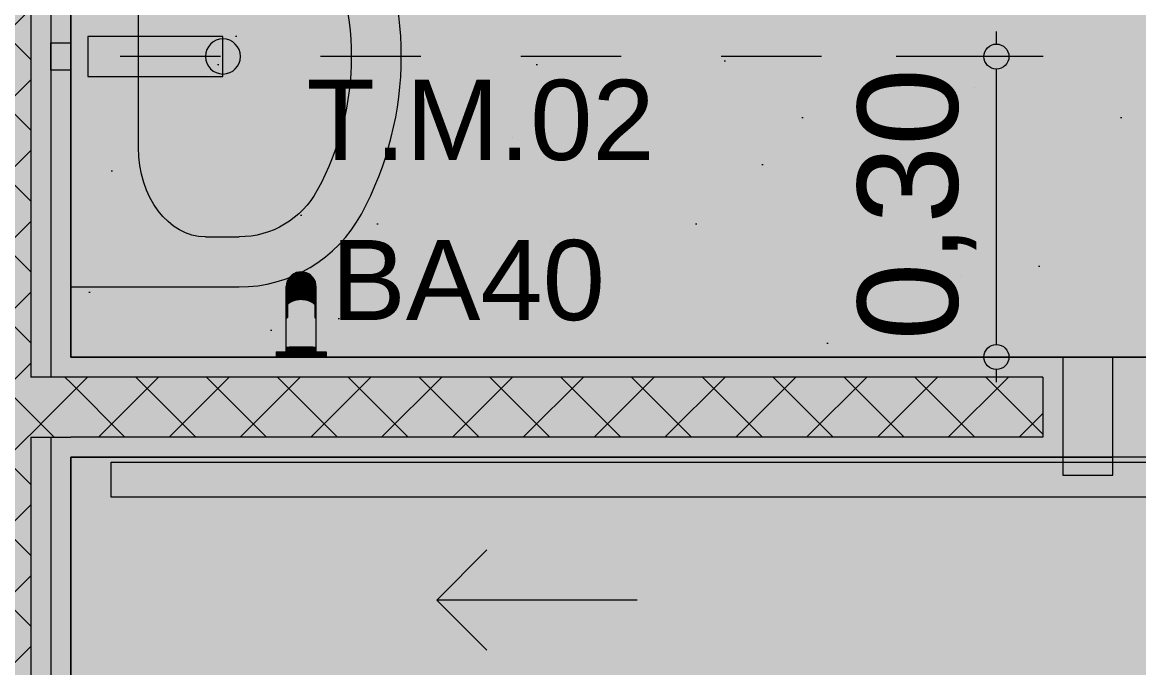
# Model space of a CAD drawing. Header units: metres. Extents: x -77.1 to 22, y -70.6 to -27.7.
# Drawn here: x -56.622 to -55.508, y -35.21 to -34.566 of the extents above; entities that cross this region are included whole.
import ezdxf

# ---------------------------------------------------------------- set-up
doc = ezdxf.new("R2010")
doc.units = ezdxf.units.M
doc.header["$MEASUREMENT"] = 0
doc.linetypes.add('Dashed', pattern=[0.07, 0.045, -0.025])
for name, color, linetype in [('COTAS EXECUTIVO.EXEC', 7, 'Continuous'), ('NOTAS BANCADAS', 7, 'Continuous'), ('PAREDE CONSTRUIR', 7, 'Continuous'), ('Portas Archicad', 7, 'Continuous')]:
    doc.layers.add(name, color=color, linetype=linetype)
for name, color, linetype, lineweight, true_color in [('COTAS EXECUTIVO.EXEC_Caneta_No__167', 7, 'Continuous', 13, 0x0035d5), ('COTAS EXECUTIVO.EXEC_Caneta_No__25', 7, 'Continuous', 13, 0x982312), ('EIXO HIDRÁULICO - Executivo.EXEC_Caneta_No__167', 7, 'Continuous', 13, 0x0035d5), ('LAJES.EST_Caneta_No__18', 7, 'Continuous', 0, 0xdfdfdf), ('LAJES.EST_Caneta_No__254', 7, 'Continuous', 0, 0xd1c9ad), ('LOUCAS-METAIS.ARQ_Caneta_No__18', 7, 'Continuous', 0, 0xdfdfdf), ('Portas Archicad_Caneta_No__97', 7, 'Continuous', 5, 0x6b6b6b), ('ZONA_Caneta_No__56', 7, 'Continuous', 0, 0xffe495)]:
    doc.layers.add(name, color=color, linetype=linetype, lineweight=lineweight, true_color=true_color)
for name, color, linetype, lineweight in [('LAJES.EST_Caneta_No__241', 7, 'Continuous', 13), ('LAJES.EST_Caneta_No__96', 252, 'Continuous', 0), ('LOUCAS-METAIS.ARQ_Caneta_No__96', 252, 'Continuous', 0), ('NOTAS BANCADAS_Caneta_No__99', 7, 'Continuous', 20), ('PAREDE CONSTRUIR_Caneta_No__241', 7, 'Continuous', 13), ('PAREDE CONSTRUIR_Caneta_No__83', 84, 'Continuous', 0), ('Portas Archicad_Caneta_No__241', 7, 'Continuous', 13), ('Portas Archicad_Caneta_No__98', 7, 'Continuous', 0)]:
    doc.layers.add(name, color=color, linetype=linetype, lineweight=lineweight)
doc.styles.add('ESTILO_GERADO_1', font='arial.ttf')
doc.dimstyles.new('ESTILO_GERADO__1', dxfattribs={"dimtxt": 0.1, "dimasz": 0.0475, "dimexe": 0.18, "dimexo": 0.1, "dimgap": 0, "dimtad": 1, "dimtih": 1, "dimtoh": 1, "dimzin": 0, "dimdsep": 46, "dimtxsty": 'ESTILO_GERADO_1', "dimblk": 'ARROWHEAD_11', "dimblk1": 'ARROWHEAD_11', "dimblk2": 'ARROWHEAD_11', "dimcen": 0.09, "dimclrd": 256, "dimclre": 256, "dimclrt": 256, "dimadec": 0, "dimazin": 0, "dimtfac": 1, "dimtdec": 4, "dimtmove": 0, "dimatfit": 3, "dimfxl": 0, "dimtolj": 1, "dimtzin": 0, "dimarcsym": 0})
doc.dimstyles.new('ESTILO_GERADO__3', dxfattribs={"dimtxt": 0.1, "dimasz": 0.0475, "dimexe": 0.18, "dimexo": 0.1, "dimgap": 0, "dimtad": 1, "dimzin": 0, "dimdsep": 46, "dimtxsty": 'ESTILO_GERADO_1', "dimblk": 'ARROWHEAD_11', "dimblk1": 'ARROWHEAD_11', "dimblk2": 'ARROWHEAD_11', "dimcen": 0.09, "dimclrd": 256, "dimclre": 256, "dimclrt": 256, "dimadec": 0, "dimazin": 0, "dimtfac": 1, "dimtdec": 4, "dimtmove": 0, "dimatfit": 3, "dimfxl": 0, "dimtolj": 1, "dimtzin": 0, "dimarcsym": 0})
pattern_1 = [(45, (0, 0.5), (-0.159099, 0.159099), [0, -0.15, 0, -0.225]), (110, (0.5, 0.5), (0.21143084, 0.07695453), [0, -0.11, 0, -0.19])]
pattern_2 = [(45, (0, 0), (-0.03535534, 0.03535534), []), (135, (0, 0), (0.03535534, 0.03535534), [])]

# ---------------------------------------------------------------- blocks, each defined once
blk = doc.blocks.new('Exterior Sliding Door 26_3')
at = {"layer": 'Portas Archicad', "linetype": 'Continuous', "lineweight": 0, "true_color": 0xffffff}
for points in [[(0.425, 0.14), (0.425, 0.105), (1.475, 0.105), (1.475, 0.14)], [(0.475, 0.1), (0.525, 0.1), (0.525, 0.118), (0.475, 0.118)], [(0.525, 0), (0.525, 0.1), (0.475, 0.1), (0.475, 0)]]:
    blk.add_hatch(color=7, dxfattribs=at).paths.add_polyline_path(points)
at = {"layer": 'Portas Archicad_Caneta_No__241', "color": 7, "linetype": 'Continuous', "lineweight": 13}
for p, q in [((0.525, 0.08), (0.525, 0.1)), ((0.525, 0.08), (0.525, 0.1)), ((0.525, 0.02), (0.525, 0.08)), ((0.525, 0.02), (0.525, 0.08)), ((0.525, 0.02), (0.525, 0.08)), ((0.525, 0.02), (0.525, 0.08)), ((0.525, 0), (0.525, 0.02)), ((0.525, 0), (0.525, 0.02)), ((0.525, 0), (0.525, 0.02)), ((0.525, 0), (0.525, 0.02))]:
    blk.add_line(p, q, dxfattribs=at)
at = {"layer": 'Portas Archicad_Caneta_No__97', "color": 251, "linetype": 'Continuous', "lineweight": 5, "true_color": 0x6b6b6b}
for p, q in [((1.15, 0.2425), (1.1, 0.2925)), ((0.95, 0.2425), (1.15, 0.2425)), ((1.15, 0.2425), (1.1, 0.1925)), ((-0.525, 0.1), (0.525, 0.1)), ((-0.525, 0), (0.525, 0))]:
    blk.add_line(p, q, dxfattribs=at)
at = {"layer": 'Portas Archicad_Caneta_No__98', "color": 7, "linetype": 'Continuous', "lineweight": 0}
for p, q in [((0.425, 0.14), (1.475, 0.14)), ((1.475, 0.14), (1.475, 0.105)), ((0.525, 0.118), (0.475, 0.118)), ((0.475, 0.118), (0.475, 0.1)), ((0.525, 0.1), (0.525, 0.118)), ((1.475, 0.105), (0.425, 0.105)), ((0.525, 0.1), (0.475, 0.1)), ((0.475, 0.1), (0.475, 0)), ((0.475, 0.1), (0.525, 0.1)), ((0.525, 0), (0.525, 0.1)), ((0.475, 0), (0.525, 0))]:
    blk.add_line(p, q, dxfattribs=at)
blk = doc.blocks.new('*D262')
at = {"layer": 'COTAS EXECUTIVO.EXEC_Caneta_No__167', "linetype": 'Continuous', "lineweight": 13, "true_color": 0x0035d5}
for points in [[(-55.6624, -34.5999), (-55.6615, -34.6046), (-55.6588, -34.6087), (-55.6547, -34.6114), (-55.6499, -34.6124), (-55.6451, -34.6114), (-55.6411, -34.6087), (-55.6384, -34.6046), (-55.6374, -34.5999), (-55.6384, -34.5951), (-55.6411, -34.591), (-55.6451, -34.5883), (-55.6499, -34.5874), (-55.6547, -34.5883), (-55.6588, -34.591), (-55.6615, -34.5951)], [(-55.6624, -34.8997), (-55.6615, -34.9045), (-55.6588, -34.9085), (-55.6547, -34.9112), (-55.6499, -34.9122), (-55.6451, -34.9112), (-55.6411, -34.9085), (-55.6384, -34.9045), (-55.6374, -34.8997), (-55.6384, -34.8949), (-55.6411, -34.8909), (-55.6451, -34.8881), (-55.6499, -34.8872), (-55.6547, -34.8881), (-55.6588, -34.8909), (-55.6615, -34.8949)]]:
    blk.add_hatch(color=162, dxfattribs=at).paths.add_polyline_path(points)
at = {"layer": 'COTAS EXECUTIVO.EXEC_Caneta_No__167', "color": 162, "linetype": 'Continuous', "lineweight": 13, "true_color": 0x0035d5}
for p, q in [((-55.6499, -34.5874), (-55.6499, -34.5749)), ((-55.6624, -34.5999), (-55.7499, -34.5999)), ((-55.6031, -34.5999), (-55.6374, -34.5999)), ((-55.6499, -34.8872), (-55.6499, -34.6124)), ((-55.6624, -34.8997), (-55.7499, -34.8997)), ((-55.6031, -34.8997), (-55.6374, -34.8997)), ((-55.6499, -34.9247), (-55.6499, -34.9122))]:
    blk.add_line(p, q, dxfattribs=at)
for centre in [(-55.6499, -34.5999), (-55.6499, -34.8997)]:
    blk.add_circle(centre, 0.0125, dxfattribs=at)
at = {"layer": 'COTAS EXECUTIVO.EXEC_Caneta_No__167', "color": 162, "lineweight": 13, "true_color": 0x0035d5, "insert": (-55.6699, -34.8832), "char_height": 0.1, "attachment_point": 7, "rotation": 90, "style": 'ESTILO_GERADO_1'}
blk.add_mtext('\\A1;{\\pql;\\fArial|b0|i0|c0|p0;\\W1.000000;0,30}', dxfattribs=at)
blk = doc.blocks.new('ARROWHEAD_11')
at = {"color": 0, "linetype": 'Continuous', "lineweight": 0}
blk.add_line((0, 0), (-1, 0), dxfattribs=at)
at = {"color": 0, "linetype": 'Continuous', "lineweight": 0, "const_width": 0.25, "flags": 128}
blk.add_lwpolyline([(-0.125, 0, 1), (0.125, 0, 1)], format="xyb", close=True, dxfattribs=at)
blk = doc.blocks.new('Rótulo_2_7', base_point=(-56.2039, -34.7596))
at = {"layer": 'NOTAS BANCADAS_Caneta_No__99', "color": 7, "lineweight": 20, "insert": (-56.0647, -34.7829), "char_height": 0.08, "attachment_point": 2, "style": 'ESTILO_GERADO_1'}
blk.add_mtext('\\A1;{\\pqc;\\pt0,99;\\fArial|b0|i0|c0|p0;\\W1.000000;BA40\\fArial|b0|i0|c0|p0;\\W1.000000;\\A1{\\H.66x;\\S^  ;}\\fArial|b0|i0|c0|p0;\\W1.000000;\\fArial|b0|i0|c0|p0;\\W1.000000;\\A1{\\H.66x;\\S^  ;}\\fArial|b0|i0|c0|p0;\\W1.000000;\\fArial|b0|i0|c0|p0;\\W1.000000;\\fArial|b0|i0|c0|p0;\\W1.000000;\\fArial|b0|i0|c0|p0;\\W1.000000;\\fArial|b0|i0|c0|p0;\\W1.000000;\\fArial|b0|i0|c0|p0;\\W1.000000;\\fArial|b0|i0|c0|p0;\\W1.000000;\\A1{\\H.66x;\\S^  ;}\\fArial|b0|i0|c0|p0;\\W1.000000;\\fArial|b0|i0|c0|p0;\\W1.000000;\\A1{\\H.66x;\\S^  ;}\\fArial|b0|i0|c0|p0;\\W1.000000;\\fArial|b0|i0|c0|p0;\\W1.000000;\\fArial|b0|i0|c0|p0;\\W1.000000;\\fArial|b0|i0|c0|p0;\\W1.000000;\\fArial|b0|i0|c0|p0;\\W1.000000;\\fArial|b0|i0|c0|p0;\\W1.000000;\\fArial|b0|i0|c0|p0;\\W1.000000;\\A1{\\H.66x;\\S^  ;}\\fArial|b0|i0|c0|p0;\\W1.000000;\\fArial|b0|i0|c0|p0;\\W1.000000;\\A1{\\H.66x;\\S^  ;}\\fArial|b0|i0|c0|p0;\\W1.000000;\\fArial|b0|i0|c0|p0;\\W1.000000;\\fArial|b0|i0|c0|p0;\\W1.000000;\\fArial|b0|i0|c0|p0;\\W1.000000;\\fArial|b0|i0|c0|p0;\\W1.000000;\\fArial|b0|i0|c0|p0;\\W1.000000;\\fArial|b0|i0|c0|p0;\\W1.000000;\\A1{\\H.66x;\\S^  ;}\\fArial|b0|i0|c0|p0;\\W1.000000;\\fArial|b0|i0|c0|p0;\\W1.000000;\\A1{\\H.66x;\\S^  ;}\\fArial|b0|i0|c0|p0;\\W1.000000;\\fArial|b0|i0|c0|p0;\\W1.000000;\\fArial|b0|i0|c0|p0;\\W1.000000;\\fArial|b0|i0|c0|p0;\\W1.000000;\\fArial|b0|i0|c0|p0;\\W1.000000;\\fArial|b0|i0|c0|p0;\\W1.000000;\\fArial|b0|i0|c0|p0;\\W1.000000;\\A1{\\H.66x;\\S^  ;}\\fArial|b0|i0|c0|p0;\\W1.000000;\\fArial|b0|i0|c0|p0;\\W1.000000;\\A1{\\H.66x;\\S^  ;}\\fArial|b0|i0|c0|p0;\\W1.000000;\\fArial|b0|i0|c0|p0;\\W1.000000;\\fArial|b0|i0|c0|p0;\\W1.000000;\\fArial|b0|i0|c0|p0;\\W1.000000;\\fArial|b0|i0|c0|p0;\\W1.000000;\\fArial|b0|i0|c0|p0;\\W1.000000;\\fArial|b0|i0|c0|p0;\\W1.000000;\\A1{\\H.66x;\\S^  ;}\\fArial|b0|i0|c0|p0;\\W1.000000;}', dxfattribs=at)
blk = doc.blocks.new('Rótulo_3_7', base_point=(-56.2218, -34.5999))
at = {"layer": 'NOTAS BANCADAS_Caneta_No__99', "color": 7, "lineweight": 20, "insert": (-56.0522, -34.6231), "char_height": 0.08, "attachment_point": 2, "style": 'ESTILO_GERADO_1'}
blk.add_mtext('\\A1;{\\pqc;\\pt0,99;\\fArial|b0|i0|c0|p0;\\W1.000000;T.M.02\\fArial|b0|i0|c0|p0;\\W1.000000;\\A1{\\H.66x;\\S^  ;}\\fArial|b0|i0|c0|p0;\\W1.000000;\\fArial|b0|i0|c0|p0;\\W1.000000;\\A1{\\H.66x;\\S^  ;}\\fArial|b0|i0|c0|p0;\\W1.000000;\\fArial|b0|i0|c0|p0;\\W1.000000;\\fArial|b0|i0|c0|p0;\\W1.000000;\\fArial|b0|i0|c0|p0;\\W1.000000;\\fArial|b0|i0|c0|p0;\\W1.000000;\\fArial|b0|i0|c0|p0;\\W1.000000;\\fArial|b0|i0|c0|p0;\\W1.000000;\\A1{\\H.66x;\\S^  ;}\\fArial|b0|i0|c0|p0;\\W1.000000;\\fArial|b0|i0|c0|p0;\\W1.000000;\\A1{\\H.66x;\\S^  ;}\\fArial|b0|i0|c0|p0;\\W1.000000;\\fArial|b0|i0|c0|p0;\\W1.000000;\\fArial|b0|i0|c0|p0;\\W1.000000;\\fArial|b0|i0|c0|p0;\\W1.000000;\\fArial|b0|i0|c0|p0;\\W1.000000;\\fArial|b0|i0|c0|p0;\\W1.000000;\\fArial|b0|i0|c0|p0;\\W1.000000;\\A1{\\H.66x;\\S^  ;}\\fArial|b0|i0|c0|p0;\\W1.000000;\\fArial|b0|i0|c0|p0;\\W1.000000;\\A1{\\H.66x;\\S^  ;}\\fArial|b0|i0|c0|p0;\\W1.000000;\\fArial|b0|i0|c0|p0;\\W1.000000;\\fArial|b0|i0|c0|p0;\\W1.000000;\\fArial|b0|i0|c0|p0;\\W1.000000;\\fArial|b0|i0|c0|p0;\\W1.000000;\\fArial|b0|i0|c0|p0;\\W1.000000;\\fArial|b0|i0|c0|p0;\\W1.000000;\\A1{\\H.66x;\\S^  ;}\\fArial|b0|i0|c0|p0;\\W1.000000;\\fArial|b0|i0|c0|p0;\\W1.000000;\\A1{\\H.66x;\\S^  ;}\\fArial|b0|i0|c0|p0;\\W1.000000;\\fArial|b0|i0|c0|p0;\\W1.000000;\\fArial|b0|i0|c0|p0;\\W1.000000;\\fArial|b0|i0|c0|p0;\\W1.000000;\\fArial|b0|i0|c0|p0;\\W1.000000;\\fArial|b0|i0|c0|p0;\\W1.000000;\\fArial|b0|i0|c0|p0;\\W1.000000;\\A1{\\H.66x;\\S^  ;}\\fArial|b0|i0|c0|p0;\\W1.000000;\\fArial|b0|i0|c0|p0;\\W1.000000;\\A1{\\H.66x;\\S^  ;}\\fArial|b0|i0|c0|p0;\\W1.000000;\\fArial|b0|i0|c0|p0;\\W1.000000;\\fArial|b0|i0|c0|p0;\\W1.000000;\\fArial|b0|i0|c0|p0;\\W1.000000;\\fArial|b0|i0|c0|p0;\\W1.000000;\\fArial|b0|i0|c0|p0;\\W1.000000;\\fArial|b0|i0|c0|p0;\\W1.000000;\\A1{\\H.66x;\\S^  ;}\\fArial|b0|i0|c0|p0;\\W1.000000;}', dxfattribs=at)
blk = doc.blocks.new('Basin 26_2')
at = {"layer": 'LOUCAS-METAIS.ARQ_Caneta_No__18', "linetype": 'Continuous', "lineweight": 0, "true_color": 0xdfdfdf}
for points in [[(-0.0135, 0), (0.0135, 0), (0.0135, 0.02), (-0.0135, 0.02)], [(-0.23, 0), (-0.23, -0.168, 0.2751656), (-0.1573, -0.2901, 0.2535934), (0.1573, -0.2901, 0.2751656), (0.23, -0.168), (0.23, 0)]]:
    blk.add_hatch(color=254, dxfattribs=at).paths.add_polyline_path(points)
at = {"layer": 'LOUCAS-METAIS.ARQ_Caneta_No__96', "color": 252, "linetype": 'Continuous', "lineweight": 0}
for p, q in [((0.0911, -0.0677), (-0.0911, -0.0677)), ((-0.18, -0.1344), (-0.18, -0.168)), ((0.18, -0.1344), (0.18, -0.168))]:
    blk.add_line(p, q, dxfattribs=at)
at = {"layer": 'LOUCAS-METAIS.ARQ_Caneta_No__96', "color": 252, "linetype": 'Continuous', "lineweight": 0, "flags": 128}
blk.add_lwpolyline([(-0.0135, 0), (0.0135, 0), (0.0135, 0.02), (-0.0135, 0.02)], close=True, dxfattribs=at)
blk.add_lwpolyline([(-0.23, 0), (0.23, 0), (0.23, -0.168, -0.2751656), (0.1573, -0.2901, -0.2535934), (-0.1573, -0.2901, -0.2751656), (-0.23, -0.168)], format="xyb", close=True, dxfattribs=at)
at = {"layer": 'LOUCAS-METAIS.ARQ_Caneta_No__96', "color": 252, "linetype": 'Continuous', "lineweight": 0}
blk.add_circle((0, -0.1519), 0.0175, dxfattribs=at)
for centre, radius, start, end in [((-0.09112, -0.168), 0.08888, 180, 241.52544), ((0.09112, -0.168), 0.08888, 298.47456, 0), ((0, 0), 0.28, 241.52544, 298.47456)]:
    blk.add_arc(centre, radius, start, end, dxfattribs=at)
for centre, start_param, end_param in [((-0.091, -0.1344), 1.5707963, 3.1415927), ((0.091, -0.1344), 0, 1.5707963)]:
    blk.add_ellipse(centre, major_axis=(0.08898, 0), ratio=0.7495741, start_param=start_param, end_param=end_param, dxfattribs=at)
blk = doc.blocks.new('Grab Bar 26_2')
at = {"layer": 'LOUCAS-METAIS.ARQ_Caneta_No__18', "linetype": 'Continuous', "lineweight": 0, "true_color": 0xdfdfdf}
for points in [[(-0.017, 0), (-0.017, -0.005), (-0.0108, -0.005), (-0.0108, 0)], [(-0.0108, 0), (-0.0108, -0.005), (-0.0037, -0.005), (-0.0037, 0)], [(-0.0037, -0.005), (0.0037, -0.005), (0.0037, 0), (-0.0037, 0)], [(0.0037, -0.005), (0.0108, -0.005), (0.0108, 0), (0.0037, 0)], [(0.0108, -0.005), (0.017, -0.005), (0.017, 0), (0.0108, 0)], [(0.017, -0.005), (0.0217, -0.005), (0.0217, 0), (0.017, 0)], [(0.0217, -0.005), (0.0244, -0.005), (0.0244, 0), (0.0217, 0)], [(0.0244, 0), (0.0244, -0.005), (0.0249, -0.005), (0.0249, 0)], [(-0.0249, 0), (-0.0249, -0.005), (-0.0244, -0.005), (-0.0244, 0)], [(-0.0244, -0.005), (-0.0217, -0.005), (-0.0217, 0), (-0.0244, 0)], [(-0.0217, -0.005), (-0.017, -0.005), (-0.017, 0), (-0.0217, 0)], [(-0.015, -0.01), (-0.0147, -0.0102), (-0.0147, -0.005), (-0.015, -0.005)], [(-0.015, -0.01), (-0.015, -0.0234), (-0.0147, -0.024), (-0.0147, -0.0102)], [(-0.0147, -0.005), (-0.0147, -0.0102), (-0.014, -0.0103), (-0.014, -0.005)], [(-0.0147, -0.024), (-0.014, -0.0246), (-0.014, -0.0103), (-0.0147, -0.0102)], [(-0.014, -0.005), (-0.014, -0.0103), (-0.0129, -0.0104), (-0.0129, -0.005)], [(-0.014, -0.0103), (-0.014, -0.0246), (-0.0129, -0.0251), (-0.0129, -0.0104)], [(-0.0129, -0.005), (-0.0129, -0.0104), (-0.0113, -0.0106), (-0.0113, -0.005)], [(-0.0113, -0.0106), (-0.0129, -0.0104), (-0.0129, -0.0251), (-0.0113, -0.0256)], [(-0.0113, -0.005), (-0.0113, -0.0106), (-0.0094, -0.0107), (-0.0094, -0.005)], [(-0.0094, -0.0107), (-0.0113, -0.0106), (-0.0113, -0.0256), (-0.0094, -0.026)], [(-0.0094, -0.0107), (-0.0073, -0.0107), (-0.0073, -0.005), (-0.0094, -0.005)], [(-0.0094, -0.0107), (-0.0094, -0.026), (-0.0073, -0.0263), (-0.0073, -0.0107)], [(-0.0073, -0.005), (-0.0073, -0.0107), (-0.0049, -0.0108), (-0.0049, -0.005)], [(-0.0049, -0.0108), (-0.0073, -0.0107), (-0.0073, -0.0263), (-0.0049, -0.0265)], [(-0.0049, -0.005), (-0.0049, -0.0108), (-0.0023, -0.0108), (-0.0023, -0.005)], [(-0.0023, -0.0108), (-0.0049, -0.0108), (-0.0049, -0.0265), (-0.0023, -0.0267)], [(-0.0023, -0.005), (-0.0023, -0.0108), (0.0003, -0.0108), (0.0003, -0.005)], [(0.0003, -0.0108), (-0.0023, -0.0108), (-0.0023, -0.0267), (0.0003, -0.0267)], [(0.0003, -0.005), (0.0003, -0.0108), (0.0029, -0.0108), (0.0029, -0.005)], [(0.0029, -0.0108), (0.0003, -0.0108), (0.0003, -0.0267), (0.0029, -0.0266)], [(0.0029, -0.0108), (0.0054, -0.0108), (0.0054, -0.005), (0.0029, -0.005)], [(0.0029, -0.0266), (0.0054, -0.0265), (0.0054, -0.0108), (0.0029, -0.0108)], [(0.0054, -0.005), (0.0054, -0.0108), (0.0077, -0.0107), (0.0077, -0.005)], [(0.0077, -0.0107), (0.0054, -0.0108), (0.0054, -0.0265), (0.0077, -0.0262)], [(0.0077, -0.005), (0.0077, -0.0107), (0.0098, -0.0106), (0.0098, -0.005)], [(0.0098, -0.0106), (0.0077, -0.0107), (0.0077, -0.0262), (0.0098, -0.0259)], [(0.0098, -0.005), (0.0098, -0.0106), (0.0117, -0.0105), (0.0117, -0.005)], [(0.0098, -0.0259), (0.0117, -0.0255), (0.0117, -0.0105), (0.0098, -0.0106)], [(0.0117, -0.005), (0.0117, -0.0105), (0.0131, -0.0104), (0.0131, -0.005)], [(0.0131, -0.0104), (0.0117, -0.0105), (0.0117, -0.0255), (0.0131, -0.025)], [(0.0131, -0.005), (0.0131, -0.0104), (0.0142, -0.0103), (0.0142, -0.005)], [(0.0142, -0.0103), (0.0131, -0.0104), (0.0131, -0.025), (0.0142, -0.0244)], [(0.0142, -0.0103), (0.0148, -0.0101), (0.0148, -0.005), (0.0142, -0.005)], [(0.0148, -0.0101), (0.0142, -0.0103), (0.0142, -0.0244), (0.0148, -0.0239)], [(0.015, -0.005), (0.0148, -0.005), (0.0148, -0.0101), (0.015, -0.01)], [(0.0148, -0.0101), (0.0148, -0.0239), (0.015, -0.0233), (0.015, -0.01)], [(-0.0147, -0.024), (-0.015, -0.0234), (-0.015, -0.0361), (-0.0147, -0.0373)], [(-0.0147, -0.024), (-0.0147, -0.0373), (-0.014, -0.0384), (-0.014, -0.0246)], [(-0.0129, -0.0251), (-0.014, -0.0246), (-0.014, -0.0384), (-0.0129, -0.0394)], [(-0.0129, -0.0251), (-0.0129, -0.0394), (-0.0113, -0.0403), (-0.0113, -0.0256)], [(-0.0094, -0.026), (-0.0113, -0.0256), (-0.0113, -0.0403), (-0.0094, -0.0411)], [(-0.0094, -0.026), (-0.0094, -0.0411), (-0.0073, -0.0418), (-0.0073, -0.0263)], [(-0.0049, -0.0265), (-0.0073, -0.0263), (-0.0073, -0.0418), (-0.0049, -0.0422)], [(-0.0023, -0.0267), (-0.0049, -0.0265), (-0.0049, -0.0422), (-0.0023, -0.0425)], [(0.0003, -0.0267), (-0.0023, -0.0267), (-0.0023, -0.0425), (0.0003, -0.0426)], [(0.0029, -0.0266), (0.0003, -0.0267), (0.0003, -0.0426), (0.0029, -0.0425)], [(0.0029, -0.0266), (0.0029, -0.0425), (0.0054, -0.0421), (0.0054, -0.0265)], [(0.0077, -0.0262), (0.0054, -0.0265), (0.0054, -0.0421), (0.0077, -0.0416)], [(0.0098, -0.0259), (0.0077, -0.0262), (0.0077, -0.0416), (0.0098, -0.041)], [(0.0098, -0.0259), (0.0098, -0.041), (0.0117, -0.0402), (0.0117, -0.0255)], [(0.0117, -0.0255), (0.0117, -0.0402), (0.0131, -0.0392), (0.0131, -0.025)], [(0.0131, -0.025), (0.0131, -0.0392), (0.0142, -0.0382), (0.0142, -0.0244)], [(0.0142, -0.0382), (0.0148, -0.0371), (0.0148, -0.0239), (0.0142, -0.0244)], [(0.015, -0.0233), (0.0148, -0.0239), (0.0148, -0.0371), (0.015, -0.0359)], [(-0.015, -0.0476), (-0.0147, -0.0492), (-0.0147, -0.0373), (-0.015, -0.0361)], [(-0.014, -0.0384), (-0.0147, -0.0373), (-0.0147, -0.0492), (-0.014, -0.0508)], [(-0.014, -0.0508), (-0.0129, -0.0523), (-0.0129, -0.0394), (-0.014, -0.0384)], [(-0.0129, -0.0394), (-0.0129, -0.0523), (-0.0113, -0.0536), (-0.0113, -0.0403)], [(-0.0113, -0.0536), (-0.0094, -0.0547), (-0.0094, -0.0411), (-0.0113, -0.0403)], [(-0.0073, -0.0418), (-0.0094, -0.0411), (-0.0094, -0.0547), (-0.0073, -0.0556)], [(-0.0073, -0.0556), (-0.0049, -0.0563), (-0.0049, -0.0422), (-0.0073, -0.0418)], [(-0.0049, -0.0422), (-0.0049, -0.0563), (-0.0023, -0.0567), (-0.0023, -0.0425)], [(-0.0023, -0.0425), (-0.0023, -0.0567), (0.0003, -0.0568), (0.0003, -0.0426)], [(0.0003, -0.0426), (0.0003, -0.0568), (0.0029, -0.0566), (0.0029, -0.0425)], [(0.0029, -0.0566), (0.0054, -0.0562), (0.0054, -0.0421), (0.0029, -0.0425)], [(0.0054, -0.0421), (0.0054, -0.0562), (0.0077, -0.0555), (0.0077, -0.0416)], [(0.0077, -0.0416), (0.0077, -0.0555), (0.0098, -0.0545), (0.0098, -0.041)], [(0.0098, -0.0545), (0.0117, -0.0533), (0.0117, -0.0402), (0.0098, -0.041)], [(0.0117, -0.0402), (0.0117, -0.0533), (0.0131, -0.052), (0.0131, -0.0392)], [(0.0142, -0.0382), (0.0131, -0.0392), (0.0131, -0.052), (0.0142, -0.0505)], [(0.0142, -0.0382), (0.0142, -0.0505), (0.0148, -0.0489), (0.0148, -0.0371)], [(0.0148, -0.0371), (0.0148, -0.0489), (0.015, -0.0472), (0.015, -0.0359)], [(-0.0147, -0.0492), (-0.015, -0.0476), (-0.015, -0.0571), (-0.0147, -0.0592)], [(-0.0147, -0.0492), (-0.0147, -0.0592), (-0.014, -0.0611), (-0.014, -0.0508)], [(-0.014, -0.0508), (-0.014, -0.0611), (-0.0129, -0.063), (-0.0129, -0.0523)], [(-0.0129, -0.0523), (-0.0129, -0.063), (-0.0113, -0.0647), (-0.0113, -0.0536)], [(-0.0113, -0.0647), (-0.0094, -0.0661), (-0.0094, -0.0547), (-0.0113, -0.0536)], [(-0.0094, -0.0547), (-0.0094, -0.0661), (-0.0073, -0.0672), (-0.0073, -0.0556)], [(-0.0073, -0.0556), (-0.0073, -0.0672), (-0.0049, -0.0681), (-0.0049, -0.0563)], [(0.0054, -0.0679), (0.0077, -0.067), (0.0077, -0.0555), (0.0054, -0.0562)], [(0.0077, -0.067), (0.0098, -0.0658), (0.0098, -0.0545), (0.0077, -0.0555)], [(0.0098, -0.0545), (0.0098, -0.0658), (0.0117, -0.0643), (0.0117, -0.0533)], [(0.0117, -0.0533), (0.0117, -0.0643), (0.0131, -0.0626), (0.0131, -0.052)], [(0.0131, -0.0626), (0.0142, -0.0608), (0.0142, -0.0505), (0.0131, -0.052)], [(0.0142, -0.0608), (0.0148, -0.0588), (0.0148, -0.0489), (0.0142, -0.0505)], [(0.015, -0.0472), (0.0148, -0.0489), (0.0148, -0.0588), (0.015, -0.0567)], [(-0.0147, -0.0592), (-0.015, -0.0571), (-0.015, -0.0643), (-0.0147, -0.0667)], [(-0.015, -0.0643), (-0.015, -0.0688), (-0.0147, -0.0713), (-0.0147, -0.0667)], [(-0.0147, -0.0592), (-0.0147, -0.0667), (-0.014, -0.0689), (-0.014, -0.0611)], [(-0.0147, -0.0667), (-0.0147, -0.0713), (-0.014, -0.0738), (-0.014, -0.0689)], [(-0.014, -0.0611), (-0.014, -0.0689), (-0.0129, -0.0711), (-0.0129, -0.063)], [(-0.0129, -0.0711), (-0.0113, -0.073), (-0.0113, -0.0647), (-0.0129, -0.063)], [(-0.0113, -0.0647), (-0.0113, -0.073), (-0.0094, -0.0746), (-0.0094, -0.0661)], [(-0.0094, -0.0746), (-0.0073, -0.076), (-0.0073, -0.0672), (-0.0094, -0.0661)], [(-0.0049, -0.0681), (-0.0023, -0.0686), (-0.0023, -0.0567), (-0.0049, -0.0563)], [(-0.0023, -0.0686), (0.0003, -0.0687), (0.0003, -0.0568), (-0.0023, -0.0567)], [(0.0003, -0.0687), (0.0029, -0.0685), (0.0029, -0.0566), (0.0003, -0.0568)], [(0.0029, -0.0566), (0.0029, -0.0685), (0.0054, -0.0679), (0.0054, -0.0562)], [(0.0077, -0.067), (0.0077, -0.0757), (0.0098, -0.0743), (0.0098, -0.0658)], [(0.0098, -0.0658), (0.0098, -0.0743), (0.0117, -0.0726), (0.0117, -0.0643)], [(0.0117, -0.0726), (0.0131, -0.0707), (0.0131, -0.0626), (0.0117, -0.0643)], [(0.0131, -0.0626), (0.0131, -0.0707), (0.0142, -0.0685), (0.0142, -0.0608)], [(0.0142, -0.0685), (0.0148, -0.0662), (0.0148, -0.0588), (0.0142, -0.0608)], [(0.0142, -0.0685), (0.0142, -0.0733), (0.0148, -0.0708), (0.0148, -0.0662)], [(0.015, -0.0567), (0.0148, -0.0588), (0.0148, -0.0662), (0.015, -0.0638)], [(0.0148, -0.0662), (0.0148, -0.0708), (0.015, -0.0682), (0.015, -0.0638)], [(-0.0147, -0.0713), (-0.015, -0.0688), (-0.015, -0.0703), (-0.0147, -0.0729)], [(-0.014, -0.0738), (-0.0147, -0.0713), (-0.0147, -0.0729), (-0.014, -0.0754)], [(-0.014, -0.0689), (-0.014, -0.0738), (-0.0129, -0.0761), (-0.0129, -0.0711)], [(-0.014, -0.0754), (-0.0129, -0.0777), (-0.0129, -0.0761), (-0.014, -0.0738)], [(-0.0129, -0.0711), (-0.0129, -0.0761), (-0.0113, -0.0782), (-0.0113, -0.073)], [(-0.0113, -0.0782), (-0.0129, -0.0761), (-0.0129, -0.0777), (-0.0113, -0.0798)], [(-0.0113, -0.0782), (-0.0094, -0.0799), (-0.0094, -0.0746), (-0.0113, -0.073)], [(-0.0073, -0.076), (-0.0094, -0.0746), (-0.0094, -0.0799), (-0.0073, -0.0814)], [(-0.0073, -0.076), (-0.0049, -0.0769), (-0.0049, -0.0681), (-0.0073, -0.0672)], [(-0.0073, -0.076), (-0.0073, -0.0814), (-0.0049, -0.0824), (-0.0049, -0.0769)], [(-0.0049, -0.0681), (-0.0049, -0.0769), (-0.0023, -0.0775), (-0.0023, -0.0686)], [(-0.0049, -0.0769), (-0.0049, -0.0824), (-0.0023, -0.083), (-0.0023, -0.0775)], [(-0.0023, -0.0686), (-0.0023, -0.0775), (0.0003, -0.0777), (0.0003, -0.0687)], [(-0.0023, -0.083), (0.0003, -0.0832), (0.0003, -0.0777), (-0.0023, -0.0775)], [(0.0003, -0.0777), (0.0029, -0.0774), (0.0029, -0.0685), (0.0003, -0.0687)], [(0.0003, -0.0832), (0.0029, -0.0829), (0.0029, -0.0774), (0.0003, -0.0777)], [(0.0029, -0.0685), (0.0029, -0.0774), (0.0054, -0.0768), (0.0054, -0.0679)], [(0.0029, -0.0774), (0.0029, -0.0829), (0.0054, -0.0822), (0.0054, -0.0768)], [(0.0054, -0.0768), (0.0077, -0.0757), (0.0077, -0.067), (0.0054, -0.0679)], [(0.0054, -0.0822), (0.0077, -0.0811), (0.0077, -0.0757), (0.0054, -0.0768)], [(0.0077, -0.0757), (0.0077, -0.0811), (0.0098, -0.0796), (0.0098, -0.0743)], [(0.0098, -0.0743), (0.0098, -0.0796), (0.0117, -0.0778), (0.0117, -0.0726)], [(0.0098, -0.0813), (0.0117, -0.0794), (0.0117, -0.0778), (0.0098, -0.0796)], [(0.0117, -0.0726), (0.0117, -0.0778), (0.0131, -0.0756), (0.0131, -0.0707)], [(0.0131, -0.0756), (0.0117, -0.0778), (0.0117, -0.0794), (0.0131, -0.0773)], [(0.0131, -0.0756), (0.0142, -0.0733), (0.0142, -0.0685), (0.0131, -0.0707)], [(0.0142, -0.0733), (0.0131, -0.0756), (0.0131, -0.0773), (0.0142, -0.0749)], [(0.0142, -0.0733), (0.0142, -0.0749), (0.0148, -0.0723), (0.0148, -0.0708)], [(0.015, -0.0682), (0.0148, -0.0708), (0.0148, -0.0723), (0.015, -0.0697)], [(-0.0094, -0.0799), (-0.0113, -0.0782), (-0.0113, -0.0798), (-0.0094, -0.0817)], [(-0.0094, -0.0799), (-0.0094, -0.0817), (-0.0073, -0.0831), (-0.0073, -0.0814)], [(-0.0049, -0.0824), (-0.0073, -0.0814), (-0.0073, -0.0831), (-0.0049, -0.0842)], [(-0.0023, -0.083), (-0.0049, -0.0824), (-0.0049, -0.0842), (-0.0023, -0.0848)], [(0.0003, -0.0832), (-0.0023, -0.083), (-0.0023, -0.0848), (0.0003, -0.085)], [(0.0029, -0.0829), (0.0003, -0.0832), (0.0003, -0.085), (0.0029, -0.0847)], [(0.0029, -0.0847), (0.0054, -0.084), (0.0054, -0.0822), (0.0029, -0.0829)], [(0.0077, -0.0811), (0.0054, -0.0822), (0.0054, -0.084), (0.0077, -0.0829)], [(0.0098, -0.0796), (0.0077, -0.0811), (0.0077, -0.0829), (0.0098, -0.0813)]]:
    blk.add_hatch(color=254, dxfattribs=at).paths.add_polyline_path(points)
at = {"layer": 'LOUCAS-METAIS.ARQ_Caneta_No__96', "color": 252, "linetype": 'Continuous', "lineweight": 0}
for p, q in [((-0.0037, 0), (0.0037, 0)), ((0.0037, 0), (0.0108, 0)), ((0.0108, 0), (0.017, 0)), ((0.017, 0), (0.0217, 0)), ((0.0217, 0), (0.0244, 0)), ((0.0244, 0), (0.0249, 0)), ((0.0249, -0.005), (0.0249, 0)), ((-0.0249, 0), (-0.0244, 0)), ((-0.0249, -0.005), (-0.0249, 0)), ((-0.0249, -0.005), (-0.0244, -0.005)), ((-0.0244, 0), (-0.0217, 0)), ((-0.0244, -0.005), (-0.0217, -0.005)), ((-0.0217, 0), (-0.017, 0)), ((-0.0217, -0.005), (-0.017, -0.005)), ((-0.017, 0), (-0.0108, 0)), ((-0.017, -0.005), (-0.0108, -0.005)), ((-0.015, -0.005), (-0.015, -0.01)), ((-0.015, -0.01), (-0.015, -0.0234)), ((-0.0108, 0), (-0.0037, 0)), ((-0.0108, -0.005), (-0.0037, -0.005)), ((-0.0037, -0.005), (0.0037, -0.005)), ((0.0037, -0.005), (0.0108, -0.005)), ((0.0108, -0.005), (0.017, -0.005)), ((0.015, -0.005), (0.015, -0.01)), ((0.015, -0.01), (0.015, -0.0233)), ((0.017, -0.005), (0.0217, -0.005)), ((0.0217, -0.005), (0.0244, -0.005)), ((0.0244, -0.005), (0.0249, -0.005)), ((-0.015, -0.0234), (-0.015, -0.0361)), ((0.015, -0.0233), (0.015, -0.0359)), ((-0.015, -0.0361), (-0.015, -0.0476)), ((0.015, -0.0359), (0.015, -0.0472)), ((-0.015, -0.0476), (-0.015, -0.0571)), ((0.015, -0.0472), (0.015, -0.0567)), ((-0.015, -0.0571), (-0.015, -0.0643)), ((-0.015, -0.0643), (-0.015, -0.0688)), ((0.015, -0.0567), (0.015, -0.0638)), ((0.015, -0.0638), (0.015, -0.0682)), ((-0.015, -0.0688), (-0.015, -0.0703)), ((-0.0147, -0.0729), (-0.015, -0.0703)), ((-0.014, -0.0754), (-0.0147, -0.0729)), ((-0.0129, -0.0777), (-0.014, -0.0754)), ((-0.0113, -0.0798), (-0.0129, -0.0777)), ((0.0131, -0.0773), (0.0117, -0.0794)), ((0.0142, -0.0749), (0.0131, -0.0773)), ((0.0148, -0.0723), (0.0142, -0.0749)), ((0.015, -0.0697), (0.0148, -0.0723)), ((0.015, -0.0682), (0.015, -0.0697)), ((-0.0094, -0.0817), (-0.0113, -0.0798)), ((-0.0073, -0.0831), (-0.0094, -0.0817)), ((-0.0049, -0.0842), (-0.0073, -0.0831)), ((-0.0023, -0.0848), (-0.0049, -0.0842)), ((0.0003, -0.085), (-0.0023, -0.0848)), ((0.0029, -0.0847), (0.0003, -0.085)), ((0.0054, -0.084), (0.0029, -0.0847)), ((0.0077, -0.0829), (0.0054, -0.084)), ((0.0098, -0.0813), (0.0077, -0.0829)), ((0.0117, -0.0794), (0.0098, -0.0813))]:
    blk.add_line(p, q, dxfattribs=at)
blk = doc.blocks.new('Tap 26')
at = {"layer": 'LOUCAS-METAIS.ARQ_Caneta_No__96', "color": 252, "linetype": 'Continuous', "lineweight": 0, "flags": 128}
blk.add_lwpolyline([(-0.02, -0.115), (0.02, -0.115), (0.02, 0.02), (-0.02, 0.02)], close=True, dxfattribs=at)
blk = doc.blocks.new('*D628')
at = {"layer": 'COTAS EXECUTIVO.EXEC_Caneta_No__25', "linetype": 'Continuous', "lineweight": 13, "true_color": 0x982312}
for points in [[(-56.7265, -32.0279), (-56.7256, -32.0327), (-56.7229, -32.0367), (-56.7188, -32.0394), (-56.714, -32.0404), (-56.7093, -32.0394), (-56.7052, -32.0367), (-56.7025, -32.0327), (-56.7015, -32.0279), (-56.7025, -32.0231), (-56.7052, -32.019), (-56.7093, -32.0163), (-56.714, -32.0154), (-56.7188, -32.0163), (-56.7229, -32.019), (-56.7256, -32.0231)], [(-56.5865, -32.0279), (-56.5856, -32.0327), (-56.5829, -32.0367), (-56.5788, -32.0394), (-56.574, -32.0404), (-56.5693, -32.0394), (-56.5652, -32.0367), (-56.5625, -32.0327), (-56.5615, -32.0279), (-56.5625, -32.0231), (-56.5652, -32.019), (-56.5693, -32.0163), (-56.574, -32.0154), (-56.5788, -32.0163), (-56.5829, -32.019), (-56.5856, -32.0231)]]:
    blk.add_hatch(color=24, dxfattribs=at).paths.add_polyline_path(points)
at = {"layer": 'COTAS EXECUTIVO.EXEC_Caneta_No__25', "color": 24, "linetype": 'Continuous', "lineweight": 13, "true_color": 0x982312}
for p, q in [((-56.714, -32.0154), (-56.714, -31.981)), ((-56.574, -32.0154), (-56.574, -31.981)), ((-56.7015, -32.0279), (-56.5865, -32.0279)), ((-56.714, -32.1279), (-56.714, -32.0404)), ((-56.574, -32.1279), (-56.574, -32.0404))]:
    blk.add_line(p, q, dxfattribs=at)
for centre in [(-56.714, -32.0279), (-56.574, -32.0279)]:
    blk.add_circle(centre, 0.0125, dxfattribs=at)
blk = doc.blocks.new('*D629')
at = {"layer": 'COTAS EXECUTIVO.EXEC_Caneta_No__25', "linetype": 'Continuous', "lineweight": 13, "true_color": 0x982312}
for points in [[(-56.5865, -32.0279), (-56.5856, -32.0327), (-56.5829, -32.0367), (-56.5788, -32.0394), (-56.574, -32.0404), (-56.5693, -32.0394), (-56.5652, -32.0367), (-56.5625, -32.0327), (-56.5615, -32.0279), (-56.5625, -32.0231), (-56.5652, -32.019), (-56.5693, -32.0163), (-56.574, -32.0154), (-56.5788, -32.0163), (-56.5829, -32.019), (-56.5856, -32.0231)], [(-54.4865, -32.0279), (-54.4856, -32.0327), (-54.4829, -32.0367), (-54.4788, -32.0394), (-54.474, -32.0404), (-54.4693, -32.0394), (-54.4652, -32.0367), (-54.4625, -32.0327), (-54.4615, -32.0279), (-54.4625, -32.0231), (-54.4652, -32.019), (-54.4693, -32.0163), (-54.474, -32.0154), (-54.4788, -32.0163), (-54.4829, -32.019), (-54.4856, -32.0231)]]:
    blk.add_hatch(color=24, dxfattribs=at).paths.add_polyline_path(points)
at = {"layer": 'COTAS EXECUTIVO.EXEC_Caneta_No__25', "color": 24, "linetype": 'Continuous', "lineweight": 13, "true_color": 0x982312}
for p, q in [((-56.574, -32.0154), (-56.574, -31.981)), ((-54.474, -32.0154), (-54.474, -31.981)), ((-56.5615, -32.0279), (-54.4865, -32.0279)), ((-56.574, -32.1279), (-56.574, -32.0404)), ((-54.474, -32.1279), (-54.474, -32.0404))]:
    blk.add_line(p, q, dxfattribs=at)
for centre in [(-56.574, -32.0279), (-54.474, -32.0279)]:
    blk.add_circle(centre, 0.0125, dxfattribs=at)
at = {"layer": 'COTAS EXECUTIVO.EXEC_Caneta_No__25', "color": 24, "lineweight": 13, "true_color": 0x982312, "char_height": 0.1, "attachment_point": 7, "style": 'ESTILO_GERADO_1'}
for s, insert in [('\\A1;{\\pql;\\fArial|b0|i0|c0|p0;\\W1.000000;2,10}', (-55.791, -32.0079)), ('\\A1;{\\pql;\\fArial|b0|i0|c0|p0;\\W1.000000;0,10}', (-54.7535, -32.0079))]:
    blk.add_mtext(s, dxfattribs=dict(at, insert=insert))

msp = doc.modelspace()

# ---------------------------------------------------------------- hatches: boundary and pattern name
at = {"layer": 'LAJES.EST_Caneta_No__18', "linetype": 'Continuous', "lineweight": 0, "true_color": 0xdfdfdf}
h = msp.add_hatch(dxfattribs=at)
h.set_pattern_fill('Piso_Externo__0007', color=254, style=0, pattern_type=2)
h.set_pattern_definition([(45, (0, 0.6), (-0.1909188, 0.1909188), [0, -0.18, 0, -0.27]), (110, (0.6, 0.6), (0.253717, 0.09234544), [0, -0.132, 0, -0.228])])
h.paths.add_polyline_path([(-76.514, -65.1016), (-73.814, -65.1016, -0.414214), (-75.814, -67.1016), (-66.814, -67.1016, -0.414214), (-68.814, -65.1016), (-68.814, -62.301), (-68.814, -45.4002, -0.414214), (-66.514, -43.1002), (-65.914, -43.1002), (-65.914, -42.3002), (-66.514, -42.3002), (-66.514, -38.2041), (-65.114, -38.2041), (-65.114, -36.7038), (-66.514, -36.7038), (-66.514, -32.5997), (-65.114, -32.5997), (-56.714, -32.5997), (-53.814, -32.5997), (-44.014, -32.5997), (-44.014, -42.3002), (-53.814, -42.3002), (-53.814, -47.1002), (-44.014, -47.1002), (-44.014, -50.8516), (-45.6136, -50.8516), (-45.6136, -52.3506), (-44.014, -52.3506), (-44.014, -60.3006), (-48.9163, -60.3006), (-48.9163, -61.1006), (-44.3609, -61.1006), (-44.3609, -67.1016), (-44.014, -67.1016), (-41.514, -67.1016), (-41.514, -28.1016), (-41.714, -28.1016), (-41.714, -60.3006), (-43.014, -60.3006), (-43.014, -30.0016), (-66.514, -30.0016), (-66.514, -28.1016), (-76.514, -28.1016)])
h.paths.add_polyline_path([(-73.814, -45.1016), (-76.314, -45.1016), (-76.314, -43.0892), (-75.7984, -43.0908, -0.414214), (-73.8139, -45.0876)], flags=0)
h.paths.add_polyline_path([(-73.814, -45.5846, -0.009328), (-73.814, -45.6604)], flags=0)
h.paths.add_polyline_path([(-52.814, -46.3002), (-52.814, -43.1002), (-44.014, -43.1002), (-44.014, -46.3002)], flags=0)
h.paths.add_polyline_path([(-67.714, -34.1), (-76.314, -34.1), (-76.314, -32.5997), (-67.714, -32.5997)], flags=0)
at = {"layer": 'LAJES.EST_Caneta_No__254', "linetype": 'Continuous', "lineweight": 0, "true_color": 0xd1c9ad}
h = msp.add_hatch(dxfattribs=at)
h.set_pattern_fill('Haie_OD_0007', color=9, style=0, pattern_type=2)
h.set_pattern_definition(pattern_1)
h.paths.add_polyline_path([(-65.114, -47.1002), (-66.514, -47.1002), (-66.514, -60.3006), (-56.514, -60.3006), (-44.014, -60.3006), (-44.014, -56.6006), (-50.5957, -56.6006), (-50.5957, -54.2479), (-52.6157, -54.2479), (-52.6157, -52.5506), (-50.5957, -52.5506), (-45.6136, -52.5506), (-45.6136, -50.8516), (-44.014, -50.8516), (-44.014, -47.1002), (-53.814, -47.1002), (-53.814, -42.3002), (-44.014, -42.3002), (-44.014, -37.1002), (-51.174, -37.1002), (-51.174, -32.5997), (-53.814, -32.5997), (-56.714, -32.5997), (-58.7637, -32.5997), (-58.7637, -34.9038), (-63.464, -34.9038), (-63.464, -36.5038), (-65.114, -36.5038), (-65.114, -38.4037), (-63.464, -38.4037), (-63.464, -42.1002), (-65.114, -42.1002), (-65.114, -42.3002)])
h.paths.add_polyline_path([(-60.5596, -42.1002), (-60.5596, -38.4037), (-58.8637, -38.4037), (-58.8637, -42.1002)], flags=0)
h.paths.add_polyline_path([(-59.064, -48.7001), (-59.064, -47.3002), (-56.714, -47.3002), (-56.714, -48.7001)], flags=0)
at = {"layer": 'LAJES.EST_Caneta_No__96', "linetype": 'Continuous', "lineweight": 0}
h = msp.add_hatch(dxfattribs=at)
h.set_pattern_fill('Haie_OD_0007', color=252, style=0, pattern_type=2)
h.set_pattern_definition(pattern_1)
h.paths.add_polyline_path([(-56.574, -34.8997), (-54.474, -34.8997), (-54.474, -32.7997), (-56.574, -32.7997)])
at = {"layer": 'PAREDE CONSTRUIR', "linetype": 'Continuous', "lineweight": 0, "true_color": 0xffffff}
for points in [[(-56.594, -34.9197), (-56.594, -32.7997), (-56.614, -32.7997), (-56.614, -34.9197)], [(-56.574, -34.8997), (-56.574, -32.7997), (-56.594, -32.7997), (-56.594, -34.8997)], [(-56.574, -34.9197), (-56.574, -34.8997), (-56.594, -34.8997), (-56.594, -34.9197)], [(-56.574, -34.9197), (-55.6037, -34.9197), (-55.5837, -34.8997), (-56.574, -34.8997)], [(-55.6037, -34.9197), (-55.6037, -34.9797), (-55.5837, -34.9797), (-55.5837, -34.8997)], [(-56.614, -34.9797), (-56.614, -34.9997), (-56.594, -34.9997), (-56.594, -34.9797)], [(-56.574, -34.9997), (-56.574, -34.9797), (-56.594, -34.9797), (-56.594, -34.9997)], [(-56.574, -34.9797), (-56.574, -34.9997), (-55.5837, -34.9997), (-55.5837, -34.9797)], [(-56.614, -34.9997), (-56.614, -36.5038), (-56.594, -36.5038), (-56.594, -34.9997)], [(-56.594, -34.9997), (-56.594, -36.5038), (-56.574, -36.5038), (-56.574, -34.9997)]]:
    msp.add_hatch(color=7, dxfattribs=at).paths.add_polyline_path(points)
at = {"layer": 'PAREDE CONSTRUIR_Caneta_No__83', "linetype": 'Continuous', "lineweight": 0}
h = msp.add_hatch(dxfattribs=at)
h.set_pattern_fill('Placomur_0007', color=84, style=0, pattern_type=2)
h.set_pattern_definition(pattern_2)
h.paths.add_polyline_path([(-56.614, -34.9197), (-56.614, -32.7997), (-56.674, -32.7997), (-56.674, -34.9197)])
h = msp.add_hatch(dxfattribs=at)
h.set_pattern_fill('Placomur_0007', color=84, style=0, pattern_type=2)
h.set_pattern_definition(pattern_2)
h.paths.add_polyline_path([(-56.614, -34.9797), (-56.614, -34.9197), (-56.674, -34.9197), (-56.674, -34.9797)])
h = msp.add_hatch(dxfattribs=at)
h.set_pattern_fill('Placomur_0007', color=84, style=0, pattern_type=2)
h.set_pattern_definition(pattern_2)
h.paths.add_polyline_path([(-56.594, -34.9797), (-56.594, -34.9197), (-56.614, -34.9197), (-56.614, -34.9797)])
h = msp.add_hatch(dxfattribs=at)
h.set_pattern_fill('Placomur_0007', color=84, style=0, pattern_type=2)
h.set_pattern_definition(pattern_2)
h.paths.add_polyline_path([(-56.574, -34.9797), (-56.574, -34.9197), (-56.594, -34.9197), (-56.594, -34.9797)])
h = msp.add_hatch(dxfattribs=at)
h.set_pattern_fill('Placomur_0007', color=84, style=0, pattern_type=2)
h.set_pattern_definition(pattern_2)
h.paths.add_polyline_path([(-56.574, -34.9797), (-55.6037, -34.9797), (-55.6037, -34.9197), (-56.574, -34.9197)])
h = msp.add_hatch(dxfattribs=at)
h.set_pattern_fill('Placomur_0007', color=84, style=0, pattern_type=2)
h.set_pattern_definition(pattern_2)
h.paths.add_polyline_path([(-56.674, -34.9797), (-56.674, -34.9997), (-56.614, -34.9997), (-56.614, -34.9797)])
h = msp.add_hatch(dxfattribs=at)
h.set_pattern_fill('Placomur_0007', color=84, style=0, pattern_type=2)
h.set_pattern_definition(pattern_2)
h.paths.add_polyline_path([(-56.674, -34.9997), (-56.674, -36.5038), (-56.614, -36.5038), (-56.614, -34.9997)])

# ---------------------------------------------------------------- linework, layer by layer
at = {"layer": 'EIXO HIDRÁULICO - Executivo.EXEC_Caneta_No__167', "color": 162, "linetype": 'Dashed', "lineweight": 13, "true_color": 0x0035d5}
msp.add_line((-55.6246, -34.5999), (-56.574, -34.5999), dxfattribs=at)
at = {"layer": 'LAJES.EST_Caneta_No__241', "color": 7, "linetype": 'Continuous', "lineweight": 13, "flags": 128}
msp.add_lwpolyline([(-56.574, -34.8997), (-54.474, -34.8997), (-54.474, -32.7997), (-56.574, -32.7997)], close=True, dxfattribs=at)
at = {"layer": 'PAREDE CONSTRUIR_Caneta_No__241', "color": 7, "linetype": 'Continuous', "lineweight": 13}
for p, q in [((-56.614, -32.7997), (-56.614, -34.9197)), ((-56.594, -32.7997), (-56.594, -34.8997)), ((-56.594, -34.8997), (-56.594, -34.9197)), ((-55.5837, -34.8997), (-55.5837, -34.9197)), ((-55.5837, -34.8997), (-55.5837, -34.9197)), ((-56.594, -34.9197), (-56.614, -34.9197)), ((-56.594, -34.9197), (-56.614, -34.9197)), ((-56.574, -34.9197), (-56.594, -34.9197)), ((-56.574, -34.9197), (-56.594, -34.9197)), ((-55.6037, -34.9197), (-56.574, -34.9197)), ((-55.6037, -34.9197), (-55.6037, -34.9797)), ((-55.5837, -34.9197), (-55.5837, -34.9797)), ((-55.5837, -34.9197), (-55.5837, -34.9797)), ((-56.614, -34.9797), (-56.594, -34.9797)), ((-56.614, -34.9797), (-56.594, -34.9797)), ((-56.614, -34.9797), (-56.614, -34.9997)), ((-56.594, -34.9797), (-56.574, -34.9797)), ((-56.594, -34.9797), (-56.574, -34.9797)), ((-56.594, -34.9797), (-56.594, -34.9997)), ((-55.6037, -34.9797), (-56.574, -34.9797)), ((-55.5837, -34.9797), (-55.5837, -34.9997)), ((-56.614, -34.9997), (-56.614, -36.5038)), ((-56.594, -34.9997), (-56.594, -36.5038))]:
    msp.add_line(p, q, dxfattribs=at)
at = {"layer": 'PAREDE CONSTRUIR_Caneta_No__241', "color": 7, "linetype": 'Continuous', "lineweight": 13, "flags": 128}
for points in [[(-56.574, -34.8997), (-56.574, -32.7997)], [(-55.5837, -34.8997), (-56.574, -34.8997)], [(-56.574, -36.5038), (-56.574, -34.9997)], [(-56.574, -34.9997), (-55.5837, -34.9997)]]:
    msp.add_lwpolyline(points, dxfattribs=at)
at = {"layer": 'ZONA_Caneta_No__56', "color": 41, "linetype": 'Continuous', "lineweight": 0, "true_color": 0xffe495, "flags": 128}
for points in [[(-56.574, -32.7997), (-56.574, -34.8997), (-54.474, -34.8997), (-54.474, -32.7997)], [(-56.574, -36.5038), (-54.374, -36.5038), (-53.814, -36.5038), (-53.814, -37.1002), (-51.174, -37.1002), (-51.174, -36.5038), (-51.174, -32.7997), (-54.374, -32.7997), (-54.374, -34.9997), (-56.574, -34.9997)]]:
    msp.add_lwpolyline(points, close=True, dxfattribs=at)

# ---------------------------------------------------------------- block references
at = {"layer": 'LOUCAS-METAIS.ARQ_Caneta_No__96', "color": 252, "linetype": 'Continuous', "lineweight": 0, "xscale": -1}
for name, p, rotation in [('Basin 26_2', (-56.574, -34.5998), 90), ('Grab Bar 26_2', (-56.344, -34.8997), 180.0000244177778)]:
    msp.add_blockref(name, p, dxfattribs=dict(at, rotation=rotation))
at = {"layer": 'LOUCAS-METAIS.ARQ_Caneta_No__96', "color": 252, "linetype": 'Continuous', "lineweight": 0, "rotation": 90}
msp.add_blockref('Tap 26', (-56.5371, -34.5999), dxfattribs=at)
at = {"layer": 'NOTAS BANCADAS', "color": 251, "linetype": 'Continuous', "lineweight": 5, "true_color": 0x6b6b6b}
for name, p in [('Rótulo_3_7', (-56.2218, -34.5999)), ('Rótulo_2_7', (-56.2039, -34.7596))]:
    msp.add_blockref(name, p, dxfattribs=at)
at = {"layer": 'Portas Archicad', "color": 7, "linetype": 'Continuous', "lineweight": 0, "rotation": 180}
msp.add_blockref('Exterior Sliding Door 26_3', (-55.0587, -34.8997), dxfattribs=at)

# ---------------------------------------------------------------- dimensions: what is measured, and where the dimension line sits
at = {"layer": 'COTAS EXECUTIVO.EXEC', "color": 24, "linetype": 'Continuous', "lineweight": 13, "true_color": 0x982312}
for base, p1, p2, picture, middle in [((-54.474, -32.0279), (-56.574, -35.7517), (-54.474, -32.7997), '*D629', (-55.6615, -31.9579)), ((-56.574, -32.0279), (-56.714, -35.7517), (-56.574, -35.7517), '*D628', (-56.864, -31.9579))]:
    dim = msp.add_linear_dim(base=base, p1=p1, p2=p2, dimstyle='ESTILO_GERADO__1', dxfattribs=at)
    dim.commit()
    dim.dimension.update_dxf_attribs({"geometry": picture, "text_midpoint": middle, "dimtype": 160})
at = {"layer": 'COTAS EXECUTIVO.EXEC', "color": 162, "linetype": 'Continuous', "lineweight": 13, "true_color": 0x0035d5}
dim = msp.add_linear_dim(base=(-55.6499, -34.5999), p1=(-56.574, -34.8997), p2=(-55.9072, -34.5999), angle=90, dimstyle='ESTILO_GERADO__3', dxfattribs=at)
dim.commit()
dim.dimension.update_dxf_attribs({"geometry": '*D262', "text_midpoint": (-55.7199, -34.7538), "dimtype": 160, "text_rotation": 90})

doc.saveas('drawing.dxf')
